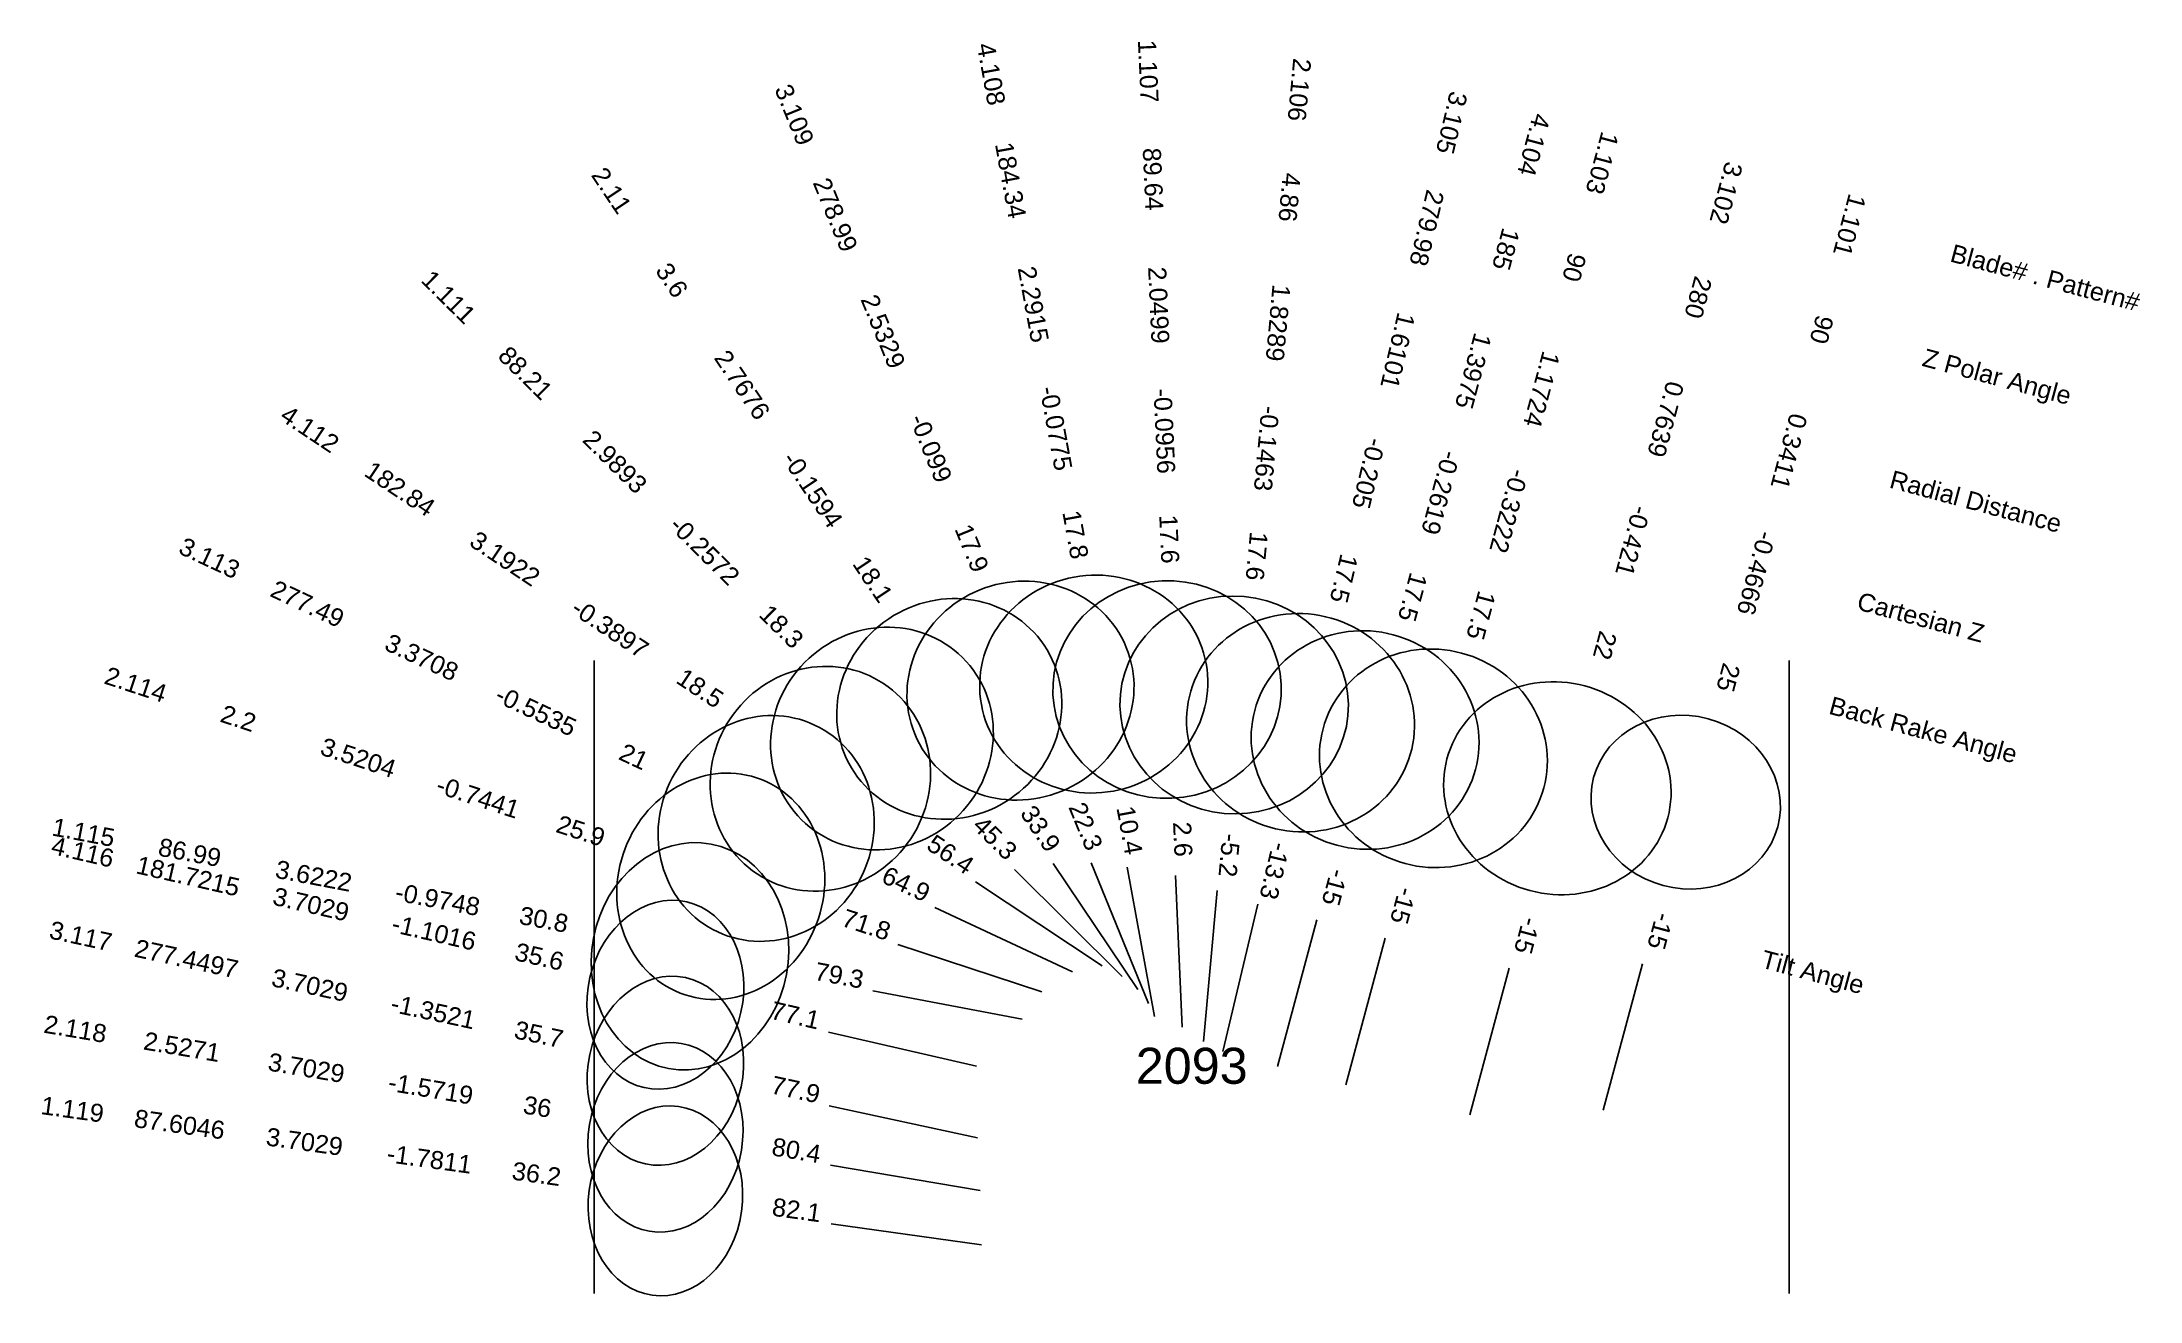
# Model space of a CAD drawing. Header units: inches. Extents: x 30.24 to 37.16, y 15.89 to 20.04.
import ezdxf
from ezdxf.enums import TextEntityAlignment as Align

# ---------------------------------------------------------------- set-up
doc = ezdxf.new("R2010")
doc.units = ezdxf.units.IN
doc.header["$MEASUREMENT"] = 0
for name, color, linetype, true_color in [('Blade_1', 30, 'Continuous', 0xff7f00), ('Blade_2', 7, 'Continuous', 0xcccc00), ('Blade_3', 7, 'Continuous', 0x00cc00), ('Blade_4', 7, 'Continuous', 0x00cccc)]:
    doc.layers.add(name, color=color, linetype=linetype, true_color=true_color)
doc.styles.get("Standard").update_dxf_attribs({"font": 'arial.ttf'})

msp = doc.modelspace()

# ---------------------------------------------------------------- linework, layer by layer
for p, q in [((32.0625, 18), (32.0625, 15.9134)), ((36, 18), (36, 15.9134))]:
    msp.add_line(p, q)
at = {"layer": 'Blade_1'}
for p, q in [((33.447, 17.3108), (33.8023, 16.9589)), ((33.9777, 17.291), (34.0001, 16.7915)), ((34.6687, 17.0847), (34.5393, 16.6018)), ((35.5162, 17.0007), (35.3868, 16.5177)), ((32.9811, 16.9109), (33.4723, 16.8179)), ((32.8433, 16.143), (33.3386, 16.0742))]:
    msp.add_line(p, q, dxfattribs=at)
for centre, major_axis, ratio in [((33.9501, 17.9044), (0.3761, 0.0169), 0.952955), ((33.0107, 17.7428), (0.2649, 0.2675), 0.9495), ((34.8276, 17.6778), (0.3637, -0.0974), 0.953717), ((35.6589, 17.5334), (0.3033, -0.0813), 0.906308), ((32.3778, 17.0252), (0.0701, 0.3699), 0.859102), ((32.2971, 16.2189), (0.0432, 0.311), 0.806707)]:
    msp.add_ellipse(centre, major_axis=major_axis, ratio=ratio, dxfattribs=at)
at = {"layer": 'Blade_2'}
for p, q in [((33.5748, 17.3309), (33.8536, 16.9159)), ((34.1152, 17.2422), (34.0697, 16.7443)), ((33.0629, 17.0641), (33.5379, 16.9079)), ((32.8409, 16.3365), (33.334, 16.2534))]:
    msp.add_line(p, q, dxfattribs=at)
for centre, major_axis, ratio in [((33.2324, 17.8406), (0.3125, 0.21), 0.950496), ((34.1711, 17.8537), (0.3749, -0.0343), 0.953416), ((32.4796, 17.2559), (0.1176, 0.3577), 0.899648), ((32.2971, 16.4281), (0.0522, 0.3096), 0.809067)]:
    msp.add_ellipse(centre, major_axis=major_axis, ratio=ratio, dxfattribs=at)
at = {"layer": 'Blade_3'}
for p, q in [((33.6996, 17.3327), (33.889, 16.87)), ((33.1852, 17.1861), (33.6381, 16.9741)), ((34.2486, 17.1975), (34.1335, 16.7109)), ((35.0772, 16.9859), (34.9478, 16.503)), ((32.8363, 16.5321), (33.3251, 16.4271))]:
    msp.add_line(p, q, dxfattribs=at)
for centre, major_axis, ratio in [((33.4671, 17.901), (0.3485, 0.1426), 0.95144), ((34.3899, 17.795), (0.3664, -0.0866), 0.953679), ((35.2361, 17.579), (0.3637, -0.0974), 0.927184), ((32.6292, 17.4465), (0.1597, 0.341), 0.933615), ((32.2971, 16.6479), (0.0659, 0.307), 0.8122)]:
    msp.add_ellipse(centre, major_axis=major_axis, ratio=ratio, dxfattribs=at)
at = {"layer": 'Blade_4'}
for p, q in [((33.819, 17.3185), (33.909, 16.8267)), ((33.3192, 17.2706), (33.7357, 16.9939)), ((34.4436, 17.145), (34.3142, 16.6621)), ((32.8346, 16.7751), (33.322, 16.6633))]:
    msp.add_line(p, q, dxfattribs=at)
for centre, major_axis, ratio in [((33.7085, 17.9225), (0.3703, 0.0678), 0.952276), ((34.6025, 17.7381), (0.3637, -0.0974), 0.953717), ((32.8078, 17.6103), (0.2083, 0.3136), 0.948492), ((32.2971, 16.8984), (0.0702, 0.3061), 0.813046)]:
    msp.add_ellipse(centre, major_axis=major_axis, ratio=ratio, dxfattribs=at)

# ---------------------------------------------------------------- texts
for s, height, p in [('Blade# . Pattern#', 0.059375, (36.5341, 19.3451)), ('Z Polar Angle', 0.059375, (36.4419, 19.001)), ('Radial Distance', 0.059375, (36.3343, 18.5995)), ('Cartesian Z', 0.059375, (36.2268, 18.1981)), ('Back Rake Angle', 0.059375, (36.1346, 17.854)), ('Tilt Angle', 0.05937, (35.9106, 17.0179))]:
    msp.add_text(s, height=height, rotation=345).set_placement(p, align=Align.MIDDLE_LEFT)
msp.add_text('2093', height=0.11875).set_placement((34.0312, 16.6642), align=Align.MIDDLE_CENTER)
at = {"layer": 'Blade_1'}
for s, rotation, p in [('1.107', 272.57503, (33.8585, 19.9413)), ('1.103', 255, (35.3553, 19.6473)), ('89.64', 272.57503, (33.8745, 19.5855)), ('1.101', 255, (36.1705, 19.4426)), ('2.0499', 272.57503, (33.8932, 19.1702)), ('90', 255, (35.2631, 19.3032)), ('1.111', 315.28016, (31.5619, 19.1775)), ('90', 255, (36.0783, 19.0984)), ('88.21', 315.28016, (31.815, 18.9269)), ('1.1724', 255, (35.1556, 18.9017)), ('-0.0956', 272.57503, (33.9118, 18.755)), ('0.3411', 255, (35.9707, 18.697)), ('2.9893', 315.28016, (32.1103, 18.6344)), ('-0.3222', 255, (35.048, 18.5003)), ('17.6', 272.57503, (33.9278, 18.3991)), ('-0.2572', 315.28016, (32.4057, 18.3419)), ('-0.4666', 255, (35.8631, 18.2955)), ('17.5', 255, (34.9558, 18.1562)), ('18.3', 315.28016, (32.6588, 18.0913)), ('25', 255, (35.7709, 17.9514)), ('1.115', 349.27499, (30.3744, 17.4046)), ('45.3', 315.28016, (33.3626, 17.3943)), ('2.6', 272.57503, (33.9723, 17.4096)), ('86.99', 349.27499, (30.7244, 17.3383)), ('3.6222', 349.27499, (31.1328, 17.261)), ('-0.9748', 349.27499, (31.5412, 17.1837)), ('-15', 255, (34.6994, 17.1994)), ('30.8', 349.27499, (31.8912, 17.1174)), ('-15', 255, (35.5469, 17.1154)), ('79.3', 349.27499, (32.8644, 16.933)), ('1.119', 352.0883, (30.3394, 16.491)), ('87.6046', 352.0883, (30.6923, 16.4419)), ('3.7029', 352.0883, (31.1039, 16.3847)), ('-1.7811', 352.0883, (31.5156, 16.3275)), ('36.2', 352.0883, (31.8685, 16.2785)), ('82.1', 352.0883, (32.7257, 16.1593))]:
    msp.add_text(s, height=0.05937, rotation=rotation, dxfattribs=at).set_placement(p, align=Align.CENTER)
at = {"layer": 'Blade_2'}
for s, rotation, p in [('2.106', 264.77863, (34.3567, 19.8842)), ('2.11', 303.89249, (32.0954, 19.5331)), ('4.86', 264.77863, (34.3242, 19.5295)), ('3.6', 303.89249, (32.294, 19.2374)), ('1.8289', 264.77863, (34.2864, 19.1156)), ('2.7676', 303.89249, (32.5258, 18.8924)), ('-0.1463', 264.77863, (34.2486, 18.7017)), ('-0.1594', 303.89249, (32.7576, 18.5474)), ('17.6', 264.77863, (34.2162, 18.3469)), ('18.1', 303.89249, (32.9562, 18.2517)), ('2.114', 341.79952, (30.5426, 17.8928)), ('2.2', 341.79952, (30.881, 17.7815)), ('3.5204', 341.79952, (31.2759, 17.6517)), ('-0.7441', 341.79952, (31.6707, 17.5219)), ('33.9', 303.89249, (33.5086, 17.4295)), ('25.9', 341.79952, (32.0091, 17.4106)), ('-5.2', 264.77863, (34.126, 17.3605)), ('71.8', 341.79952, (32.9501, 17.1012)), ('2.118', 350.43668, (30.3481, 16.7565)), ('2.5271', 350.43668, (30.6994, 16.6973)), ('3.7029', 350.43668, (31.1092, 16.6282)), ('-1.5719', 350.43668, (31.5191, 16.5592)), ('36', 350.43668, (31.8704, 16.5)), ('80.4', 350.43668, (32.7238, 16.3562))]:
    msp.add_text(s, height=0.05937, rotation=rotation, dxfattribs=at).set_placement(p, align=Align.CENTER)
at = {"layer": 'Blade_3'}
for s, rotation, p in [('3.109', 292.25416, (32.6949, 19.7881)), ('3.105', 256.69556, (34.8591, 19.7793)), ('3.102', 255, (35.7638, 19.5485)), ('278.99', 292.25416, (32.8298, 19.4584)), ('279.98', 256.69556, (34.7771, 19.4326)), ('280', 255, (35.6716, 19.2044)), ('2.5329', 292.25416, (32.9872, 19.0737)), ('1.6101', 256.69556, (34.6815, 19.0281)), ('0.7639', 255, (35.5641, 18.8029)), ('-0.099', 292.25416, (33.1446, 18.6891)), ('-0.205', 256.69556, (34.5858, 18.6236)), ('-0.421', 255, (35.4565, 18.4015)), ('3.113', 334.90752, (30.7826, 18.3112)), ('17.9', 292.25416, (33.2795, 18.3594)), ('17.5', 256.69556, (34.5039, 18.277)), ('277.49', 334.90752, (31.1053, 18.1601)), ('3.3708', 334.90752, (31.4817, 17.9839)), ('22', 255, (35.3643, 18.0574)), ('-0.5535', 334.90752, (31.8581, 17.8076)), ('21', 334.90752, (32.1807, 17.6565)), ('22.3', 292.25416, (33.6547, 17.4426)), ('-13.3', 256.69556, (34.2759, 17.313)), ('64.9', 334.90752, (33.0777, 17.2365)), ('-15', 255, (35.1079, 17.1006)), ('3.117', 347.87657, (30.3647, 17.063)), ('277.4497', 347.87657, (30.713, 16.9882)), ('3.7029', 347.87657, (31.1193, 16.9009)), ('-1.3521', 347.87657, (31.5257, 16.8136)), ('35.7', 347.87657, (31.874, 16.7388)), ('77.9', 347.87657, (32.7202, 16.557))]:
    msp.add_text(s, height=0.05937, rotation=rotation, dxfattribs=at).set_placement(p, align=Align.CENTER)
at = {"layer": 'Blade_4'}
for s, rotation, p in [('4.108', 280.37115, (33.3414, 19.9282)), ('4.104', 255, (35.1302, 19.7076)), ('184.34', 280.37115, (33.4056, 19.5778)), ('185', 255, (35.038, 19.3635)), ('2.2915', 280.37115, (33.4804, 19.1689)), ('1.3975', 255, (34.9305, 18.962)), ('-0.0775', 280.37115, (33.5552, 18.7601)), ('4.112', 326.4058, (31.1093, 18.7385)), ('-0.2619', 255, (34.8229, 18.5606)), ('182.84', 326.4058, (31.4061, 18.5414)), ('17.8', 280.37115, (33.6193, 18.4097)), ('3.1922', 326.4058, (31.7523, 18.3114)), ('17.5', 255, (34.7307, 18.2165)), ('-0.3897', 326.4058, (32.0985, 18.0814)), ('18.5', 326.4058, (32.3953, 17.8843)), ('10.4', 280.37115, (33.7976, 17.4353)), ('56.4', 326.4058, (33.2203, 17.3363)), ('4.116', 347.08284, (30.3706, 17.3402)), ('181.7215', 347.08284, (30.7178, 17.2606)), ('-15', 255, (34.4743, 17.2597)), ('3.7029', 347.08284, (31.1229, 17.1677)), ('-1.1016', 347.08284, (31.5281, 17.0748)), ('35.6', 347.08284, (31.8753, 16.9951)), ('77.1', 347.08284, (32.7189, 16.8017))]:
    msp.add_text(s, height=0.05937, rotation=rotation, dxfattribs=at).set_placement(p, align=Align.CENTER)

doc.saveas('drawing.dxf')
